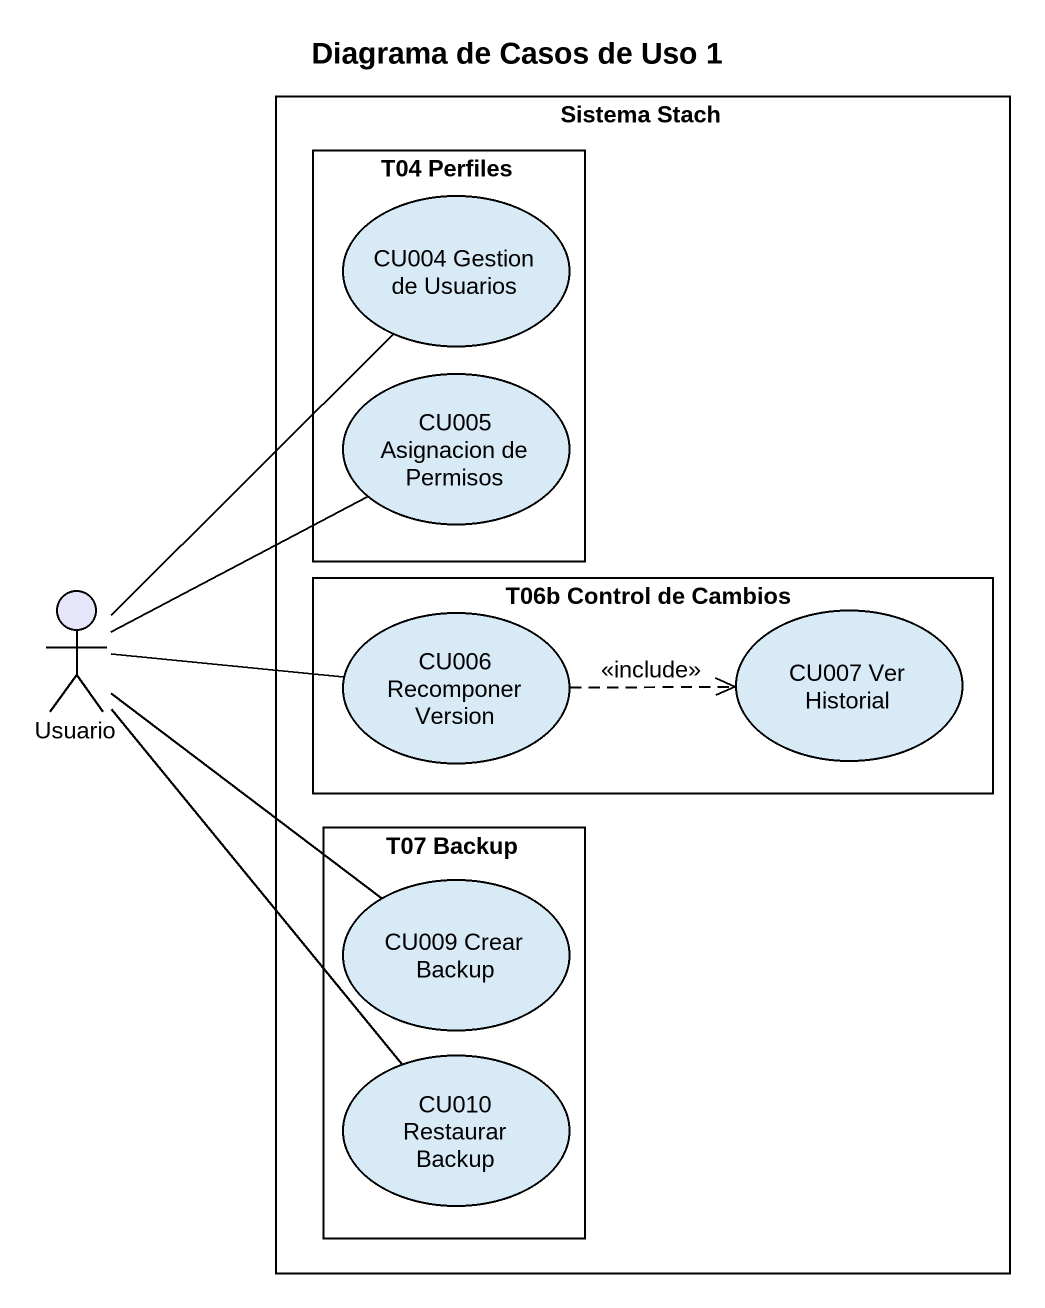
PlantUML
@startuml
title Diagrama de Casos de Uso 1
rectangle "Sistema Stach" as Sistema_Stach {
  rectangle "T04 Perfiles" as T04_Perfiles {
    usecase "CU004 Gestion de Usuarios" as CU004_Gestion_de_Usuarios
    usecase "CU005 Asignacion de Permisos" as CU005_Asignacion_de_Permisos
  }
  rectangle "T06b Control de Cambios" as T06b_Control_de_Cambios {
    usecase "CU006 Recomponer Version" as CU006_Recomponer_Version
    usecase "CU007 Ver Historial" as CU007_Ver_Historial
  }
  rectangle "T07 Backup" as T07_Backup {
    usecase "CU009 Crear Backup" as CU009_Crear_Backup
    usecase "CU010 Restaurar Backup" as CU010_Restaurar_Backup
  }
}
actor Usuario #E6E6FA
Usuario -up- CU004_Gestion_de_Usuarios
Usuario -up- CU005_Asignacion_de_Permisos
Usuario -right- CU006_Recomponer_Version
Usuario -- CU009_Crear_Backup
Usuario -- CU010_Restaurar_Backup
CU006_Recomponer_Version .right.> CU007_Ver_Historial : <<include>>
@enduml
